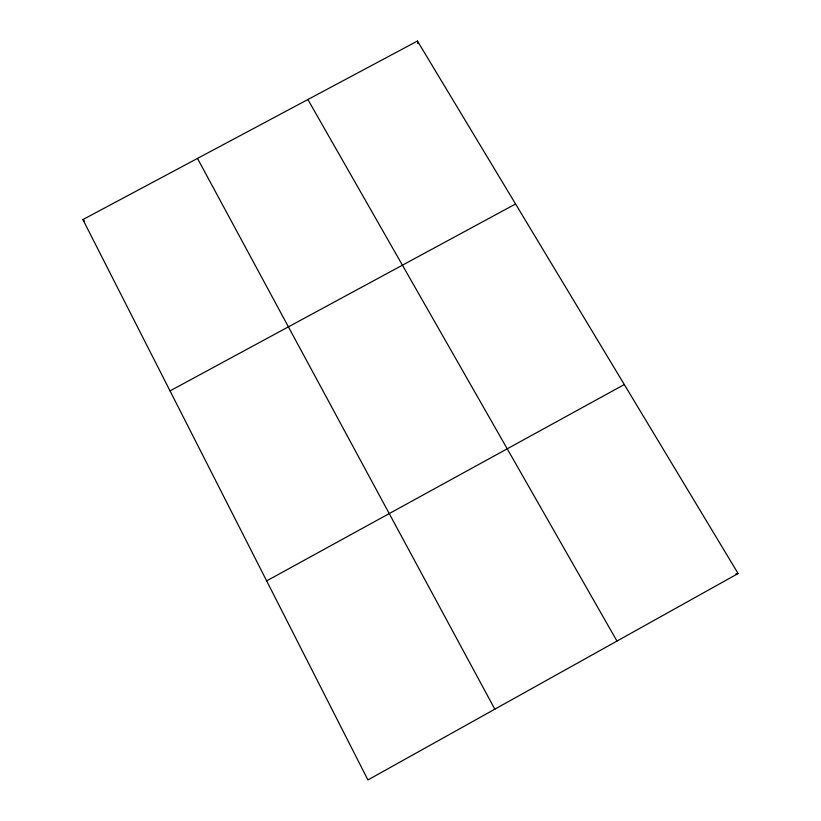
<?xml version="1.0" encoding="UTF-8"?>
<svg xmlns="http://www.w3.org/2000/svg" width="821" height="821" viewBox="0 0 821 821"><rect width="100%" height="100%" fill="white"/><g stroke="black" fill="none" stroke-linecap="round" stroke-linejoin="round"><path stroke-width="1.23" d="M738.11 573.53L367.911 779.95L82.89 219.576L417.458 41.05L738.11 573.53L735.924 573.807M266.661 580.888L624.299 384.536M170.029 390.888L515.567 203.988M82.89 219.576L84.563 221.249M307.875 99.526L616.971 641.078M197.481 158.422L494.827 709.19M417.458 41.05L417.684 43.472"/></g></svg>
